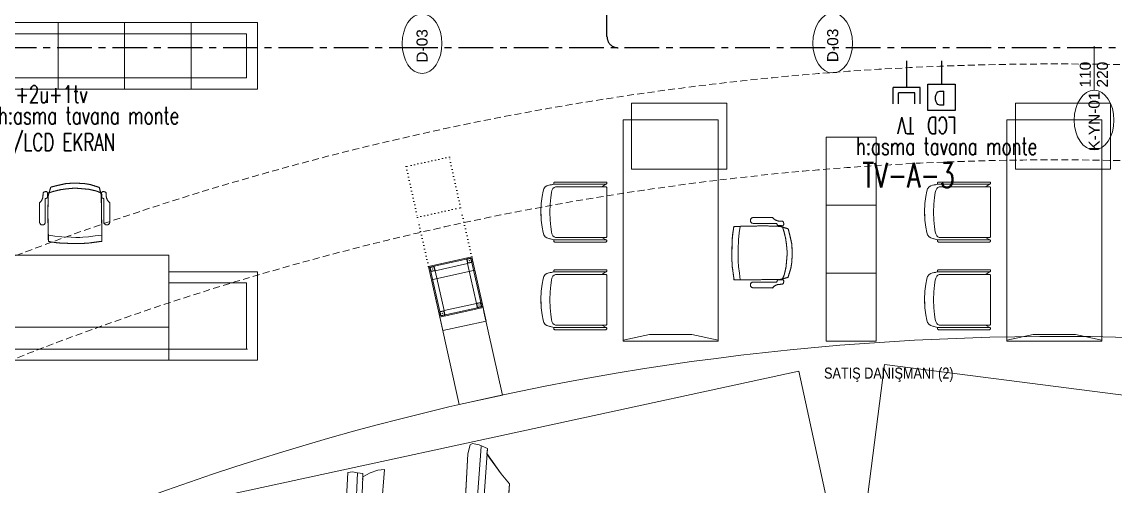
# Model space of a CAD drawing. Extents: x -2598 to 23780, y 0 to 8114.
# Drawn here: x 3153 to 4141, y 1943 to 2362 of the extents above; entities that cross this region are included whole.
import ezdxf
from ezdxf.enums import TextEntityAlignment as Align

# ---------------------------------------------------------------- set-up
doc = ezdxf.new("R2010")
doc.units = 0
doc.header["$LTSCALE"] = 25
doc.header["$MEASUREMENT"] = 0
for name, pattern in [('CENTER', [2, 1.25, -0.25, 0.25, -0.25]), ('DOT2', [0.125, 0, -0.125]), ('HIDDEN', [0.375, 0.25, -0.125])]:
    doc.linetypes.add(name, pattern=pattern)
doc.layers.get('0').update_dxf_attribs({"color": 9, "lineweight": 9})
for name, color, linetype, lineweight in [('04', 9, 'Continuous', 9), ('05', 9, 'Continuous', 9), ('06C', 9, 'Continuous', 9), ('06D', 9, 'Continuous', 9), ('10', 9, 'Continuous', 9), ('11', 9, 'Continuous', 9), ('20', 9, 'DOT2', 9), ('21', 9, 'Continuous', 9), ('22', 8, 'Continuous', 9), ('35', 9, 'Continuous', 9), ('40', 9, 'Continuous', 9), ('40B', 9, 'Continuous', 9), ('E-DATA LCD EKRAN', 7, 'Continuous', 30), ('E-DATA PRİZİ (RJ45)', 7, 'Continuous', 30), ('E-KABLO', 7, 'Continuous', 30), ('E-YAZI', 7, 'Continuous', 30)]:
    doc.layers.add(name, color=color, linetype=linetype, lineweight=lineweight)
doc.styles.add('Arial', font='arial.ttf', dxfattribs={"height": 2.5})
doc.styles.add('E-YAZI', font='txttw.shx')
doc.styles.add('MuuM_TEXT-STANDART', font='ARIALN.TTF')

# ---------------------------------------------------------------- blocks, each defined once
blk = doc.blocks.new('0_doorno')
blk.add_lwpolyline([(4.5, 0), (12.5, 0)])
blk.add_ellipse((-0.89, 0), major_axis=(-5.39, 0), ratio=0.666667)
at = {"style": 'Arial'}
blk.add_attdef('YUKSEKLIK', text='', height=2, dxfattribs=at).set_placement((5, 12.3), align=Align.TOP_LEFT)
blk.add_attdef('KAPINO', text='', height=2, dxfattribs=at).set_placement((0, 0), align=Align.MIDDLE)
blk.add_attdef('GENISLIK', text='', height=2, dxfattribs=at).set_placement((5, -3.79), align=Align.BOTTOM_LEFT)
blk = doc.blocks.new('Group-322-1')
for p, q in [((384781.2966, 69370.1597), (384781.2703, 69370.0916)), ((384781.331, 69370.2105), (384781.2966, 69370.1597)), ((384781.5743, 69369.9737), (384781.331, 69370.2105)), ((384781.2352, 69370.0373), (384781.1991, 69370.0045)), ((384781.2557, 69370.0172), (384781.2352, 69370.0373)), ((384781.2703, 69370.0916), (384781.2557, 69370.0172)), ((384781.1619, 69369.9731), (384781.1407, 69369.9383)), ((384781.1407, 69369.9383), (384781.6919, 69369.4347)), ((384781.1991, 69370.0045), (384781.1619, 69369.9731)), ((384781.784, 69369.4706), (384781.1997, 69370.004)), ((384781.9623, 69369.3941), (384781.2557, 69370.0169)), ((384781.2557, 69370.0169), (384781.2754, 69369.9991)), ((384781.6545, 69369.8691), (384781.5743, 69369.9737)), ((384781.7823, 69369.6607), (384781.6545, 69369.8691)), ((384781.9441, 69369.4245), (384781.7823, 69369.6607)), ((384781.6228, 69369.4109), (384781.7921, 69369.4695)), ((384781.7921, 69369.4695), (384781.8013, 69369.4647)), ((384781.8013, 69369.4647), (384781.8317, 69369.4193)), ((384781.8241, 69369.4453), (384781.8377, 69369.4563)), ((384781.8377, 69369.4563), (384781.862, 69369.4435)), ((384781.862, 69369.4435), (384781.8993, 69369.4183)), ((384781.6183, 69369.395), (384781.6228, 69369.4109)), ((384781.6494, 69369.3621), (384781.6183, 69369.395)), ((384781.6889, 69369.3595), (384781.6494, 69369.3621)), ((384781.7937, 69369.3845), (384781.6889, 69369.3595)), ((384781.7664, 69369.3807), (384781.9464, 69369.2177)), ((384781.8226, 69369.3912), (384781.7937, 69369.3845)), ((384781.8894, 69369.3631), (384781.8226, 69369.3912)), ((384781.8317, 69369.4193), (384781.8727, 69369.4049)), ((384781.9084, 69369.3622), (384781.8894, 69369.3631)), ((384781.8993, 69369.4183), (384781.9205, 69369.3851)), ((384781.9175, 69369.372), (384781.9084, 69369.3622)), ((384781.9692, 69369.3081), (384781.9114, 69369.3606)), ((384781.9205, 69369.3851), (384781.9175, 69369.372)), ((384781.9863, 69369.3597), (384781.9441, 69369.4245)), ((384781.97, 69369.3257), (384781.9863, 69369.3597)), ((384781.9978, 69369.329), (384781.9767, 69369.3483)), ((384781.9625, 69369.2298), (384782.008, 69369.3088)), ((384781.9659, 69369.2362), (384781.97, 69369.3257)), ((384782.008, 69369.3088), (384781.9978, 69369.329))]:
    blk.add_line(p, q)
blk.add_lwpolyline([(384781.331, 69370.2105), (384781.5743, 69369.9737), (384781.6545, 69369.8691), (384781.7823, 69369.6607), (384781.9441, 69369.4245), (384781.9863, 69369.3597), (384781.9796, 69369.3457), (384781.9978, 69369.329), (384782.008, 69369.3088), (384781.9659, 69369.2362), (384781.9464, 69369.2177), (384781.7687, 69369.3785), (384781.6889, 69369.3595), (384781.6494, 69369.3621), (384781.6183, 69369.395), (384781.6228, 69369.4109), (384781.6919, 69369.4347), (384781.1407, 69369.9383), (384781.1619, 69369.9731), (384781.1991, 69370.0045), (384781.2352, 69370.0373), (384781.2557, 69370.0169), (384781.2703, 69370.0916), (384781.2966, 69370.1597)], close=True)
blk = doc.blocks.new('Group-324-1')
for p, q in [((384781.7733, 69371.0498), (384781.7031, 69371.0121)), ((384782.4941, 69370.2883), (384781.7252, 69371.016)), ((384782.5366, 69370.3335), (384781.7733, 69371.0498)), ((384781.8057, 69371.015), (384782.0321, 69370.9999)), ((384781.6524, 69370.9735), (384781.6499, 69370.9499)), ((384781.6499, 69370.9499), (384781.7011, 69370.8824)), ((384781.7031, 69371.0121), (384781.6524, 69370.9735)), ((384782.0321, 69370.9999), (384782.1497, 69371.0007)), ((384782.1497, 69371.0007), (384782.6141, 69370.5571)), ((384781.7011, 69370.8824), (384782.4371, 69370.2063)), ((384782.6141, 69370.5571), (384782.5545, 69370.4624)), ((384782.5545, 69370.4624), (384782.5076, 69370.3596))]:
    blk.add_line(p, q)
blk.add_lwpolyline([(384782.6141, 69370.5571), (384782.1497, 69371.0007), (384782.0321, 69370.9999), (384781.8107, 69371.0146), (384781.7733, 69371.0498), (384781.7031, 69371.0121), (384781.6524, 69370.9735), (384781.6499, 69370.9499), (384781.7011, 69370.8824), (384782.4371, 69370.2063), (384782.5131, 69370.3555), (384782.5079, 69370.3604), (384782.5545, 69370.4624)], close=True)
blk = doc.blocks.new('p-audi_arac')
at = {"layer": '06D', "lineweight": 0, "flags": 128}
blk.add_lwpolyline([(695.6, 0.8), (-4.4, 0.8), (-4.4, 400.8), (695.6, 400.8)], close=True, dxfattribs=at)
at = {"layer": '04', "xscale": 99.99999999999999, "yscale": 99.99999999999999, "zscale": 99.99999999999999, "rotation": 117.1763778173343}
for name in ['Group-324-1', 'Group-322-1']:
    blk.add_blockref(name, (23745751.03, -31061967.79), dxfattribs=at)
blk = doc.blocks.new('Group-258-1')
at = {"linetype": 'Continuous'}
for p, q in [((384800.0983, 69164.505), (384800.0936, 69164.5084)), ((384800.71, 69164.505), (384800.7146, 69164.5084)), ((384800.2257, 69164.3995), (384800.1668, 69164.4084)), ((384800.2892, 69164.3936), (384800.2257, 69164.3995)), ((384800.3717, 69164.3904), (384800.2892, 69164.3936)), ((384800.4137, 69164.389), (384800.3717, 69164.3904)), ((384800.4502, 69164.389), (384800.4137, 69164.389)), ((384800.4792, 69164.3908), (384800.4502, 69164.389)), ((384800.5299, 69164.394), (384800.4792, 69164.3908)), ((384800.5895, 69164.4019), (384800.5299, 69164.394)), ((384800.6491, 69164.4097), (384800.5895, 69164.4019))]:
    blk.add_line(p, q, dxfattribs=at)
at = {"linetype": 'Continuous', "flags": 128}
for points in [[(384800.0862, 69164.6997), (384800.0862, 69164.6409), (384800.0862, 69164.6409)], [(384800.722, 69164.6997), (384800.722, 69164.6409), (384800.722, 69164.6409)], [(384800.0862, 69164.6409), (384800.0862, 69164.5259), (384800.0862, 69164.6409)], [(384800.1395, 69164.5259), (384800.1395, 69164.6409), (384800.1395, 69164.6409)], [(384800.6687, 69164.5259), (384800.6687, 69164.6409), (384800.6687, 69164.6409)], [(384800.722, 69164.6409), (384800.722, 69164.5259), (384800.722, 69164.6409)], [(384800.0862, 69164.5259), (384800.0862, 69164.5259), (384800.087, 69164.52)], [(384800.0862, 69164.5259), (384800.087, 69164.52), (384800.087, 69164.52)], [(384800.087, 69164.52), (384800.087, 69164.52), (384800.0892, 69164.5143)], [(384800.087, 69164.52), (384800.0892, 69164.5143), (384800.0892, 69164.5143)], [(384800.0892, 69164.5143), (384800.0892, 69164.5143), (384800.0929, 69164.5094)], [(384800.0892, 69164.5143), (384800.0936, 69164.5084), (384800.0929, 69164.5094)], [(384800.0977, 69164.5054), (384800.0977, 69164.5054), (384800.1034, 69164.5026)], [(384800.0977, 69164.5054), (384800.1034, 69164.5026), (384800.1034, 69164.5026)], [(384800.1034, 69164.5026), (384800.1034, 69164.5026), (384800.1096, 69164.5011)], [(384800.1034, 69164.5026), (384800.1096, 69164.5011), (384800.1096, 69164.5011)], [(384800.1096, 69164.5011), (384800.1096, 69164.5011), (384800.1161, 69164.5011)], [(384800.1096, 69164.5011), (384800.1161, 69164.5011), (384800.1161, 69164.5011)], [(384800.1161, 69164.5011), (384800.1161, 69164.5011), (384800.1223, 69164.5026)], [(384800.1161, 69164.5011), (384800.1223, 69164.5026), (384800.1223, 69164.5026)], [(384800.1223, 69164.5026), (384800.1223, 69164.5026), (384800.128, 69164.5054)], [(384800.1223, 69164.5026), (384800.128, 69164.5054), (384800.128, 69164.5054)], [(384800.128, 69164.5054), (384800.128, 69164.5054), (384800.1328, 69164.5094)], [(384800.128, 69164.5054), (384800.1328, 69164.5094), (384800.1328, 69164.5094)], [(384800.1328, 69164.5094), (384800.1328, 69164.5094), (384800.1365, 69164.5143)], [(384800.1328, 69164.5094), (384800.1365, 69164.5143), (384800.1365, 69164.5143)], [(384800.1365, 69164.5143), (384800.1365, 69164.5143), (384800.1387, 69164.52)], [(384800.1365, 69164.5143), (384800.1387, 69164.52), (384800.1387, 69164.52)], [(384800.1387, 69164.52), (384800.1387, 69164.52), (384800.1395, 69164.5259)], [(384800.1387, 69164.52), (384800.1395, 69164.5259), (384800.1395, 69164.5259)], [(384800.6695, 69164.52), (384800.6695, 69164.52), (384800.6687, 69164.5259)], [(384800.6695, 69164.52), (384800.6687, 69164.5259), (384800.6687, 69164.5259)], [(384800.6718, 69164.5143), (384800.6718, 69164.5143), (384800.6695, 69164.52)], [(384800.6718, 69164.5143), (384800.6695, 69164.52), (384800.6695, 69164.52)], [(384800.6754, 69164.5094), (384800.6754, 69164.5094), (384800.6718, 69164.5143)], [(384800.6754, 69164.5094), (384800.6718, 69164.5143), (384800.6718, 69164.5143)], [(384800.6802, 69164.5054), (384800.6802, 69164.5054), (384800.6754, 69164.5094)], [(384800.6802, 69164.5054), (384800.6754, 69164.5094), (384800.6754, 69164.5094)], [(384800.6859, 69164.5026), (384800.6859, 69164.5026), (384800.6802, 69164.5054)], [(384800.6859, 69164.5026), (384800.6802, 69164.5054), (384800.6802, 69164.5054)], [(384800.6922, 69164.5011), (384800.6922, 69164.5011), (384800.6859, 69164.5026)], [(384800.6922, 69164.5011), (384800.6859, 69164.5026), (384800.6859, 69164.5026)], [(384800.6986, 69164.5011), (384800.6986, 69164.5011), (384800.6922, 69164.5011)], [(384800.6986, 69164.5011), (384800.6922, 69164.5011), (384800.6922, 69164.5011)], [(384800.7048, 69164.5026), (384800.7048, 69164.5026), (384800.6986, 69164.5011)], [(384800.7048, 69164.5026), (384800.6986, 69164.5011), (384800.6986, 69164.5011)], [(384800.7105, 69164.5054), (384800.7105, 69164.5054), (384800.7048, 69164.5026)], [(384800.7105, 69164.5054), (384800.7048, 69164.5026), (384800.7048, 69164.5026)], [(384800.719, 69164.5143), (384800.7146, 69164.5084), (384800.7153, 69164.5094)], [(384800.719, 69164.5143), (384800.719, 69164.5143), (384800.7153, 69164.5094)], [(384800.7213, 69164.52), (384800.7213, 69164.52), (384800.719, 69164.5143)], [(384800.7213, 69164.52), (384800.719, 69164.5143), (384800.719, 69164.5143)], [(384800.722, 69164.5259), (384800.722, 69164.5259), (384800.7213, 69164.52)], [(384800.722, 69164.5259), (384800.7213, 69164.52), (384800.7213, 69164.52)]]:
    blk.add_lwpolyline(points, close=True, dxfattribs=at)
at = {"linetype": 'Continuous'}
for points in [[(384800.2312, 69164.8536), (384800.2099, 69164.8481), (384800.1886, 69164.8426)], [(384800.3272, 69164.8751), (384800.2792, 69164.8644), (384800.2312, 69164.8536)], [(384800.4074, 69164.8792), (384800.3673, 69164.8772), (384800.3272, 69164.8751)], [(384800.4932, 69164.8746), (384800.4503, 69164.8769), (384800.4074, 69164.8792)], [(384800.5432, 69164.8666), (384800.5182, 69164.8706), (384800.4932, 69164.8746)], [(384800.6271, 69164.8405), (384800.5851, 69164.8535), (384800.5432, 69164.8666)], [(384800.0854, 69164.7011), (384800.1126, 69164.7212), (384800.1182, 69164.7571)], [(384800.1182, 69164.7571), (384800.1184, 69164.788), (384800.1261, 69164.8013), (384800.1481, 69164.8026)], [(384800.1481, 69164.8026), (384800.1523, 69164.8031), (384800.1616, 69164.7937)], [(384800.1585, 69164.7715), (384800.1583, 69164.7588), (384800.158, 69164.7461)], [(384800.1616, 69164.7937), (384800.1601, 69164.7826), (384800.1585, 69164.7715)], [(384800.1663, 69164.7685), (384800.1639, 69164.6975), (384800.1616, 69164.6266)], [(384800.1886, 69164.8426), (384800.1775, 69164.8055), (384800.1663, 69164.7685)], [(384800.2113, 69164.8039), (384800.1911, 69164.7972), (384800.1708, 69164.7905)], [(384800.2746, 69164.8191), (384800.2429, 69164.8115), (384800.2113, 69164.8039)], [(384800.3252, 69164.8264), (384800.2999, 69164.8227), (384800.2746, 69164.8191)], [(384800.3841, 69164.8318), (384800.3546, 69164.8291), (384800.3252, 69164.8264)], [(384800.4307, 69164.8318), (384800.4074, 69164.8318), (384800.3841, 69164.8318)], [(384800.4872, 69164.8271), (384800.4589, 69164.8295), (384800.4307, 69164.8318)], [(384800.5356, 69164.8225), (384800.5114, 69164.8248), (384800.4872, 69164.8271)], [(384800.5919, 69164.8096), (384800.5638, 69164.8161), (384800.5356, 69164.8225)], [(384800.637, 69164.7924), (384800.6046, 69164.8075), (384800.5919, 69164.8096)], [(384800.6454, 69164.7717), (384800.6363, 69164.8061), (384800.6271, 69164.8405)], [(384800.6491, 69164.4746), (384800.6472, 69164.6232), (384800.6454, 69164.7717)], [(384800.6601, 69164.8026), (384800.656, 69164.8031), (384800.6466, 69164.7937)], [(384800.6466, 69164.7937), (384800.6482, 69164.7826), (384800.6497, 69164.7715)], [(384800.6497, 69164.7715), (384800.65, 69164.7588), (384800.6502, 69164.7461)], [(384800.69, 69164.7571), (384800.6898, 69164.788), (384800.6822, 69164.8013), (384800.6601, 69164.8026)], [(384800.7229, 69164.7011), (384800.6957, 69164.7212), (384800.69, 69164.7571)], [(384800.158, 69164.7461), (384800.1488, 69164.7423), (384800.1395, 69164.7385)], [(384800.1395, 69164.7385), (384800.1395, 69164.6897), (384800.1395, 69164.6409)], [(384800.6502, 69164.7461), (384800.6595, 69164.7423), (384800.6687, 69164.7385)], [(384800.6687, 69164.7385), (384800.6687, 69164.6897), (384800.6687, 69164.6409)], [(384800.1616, 69164.6266), (384800.1642, 69164.4892), (384800.1668, 69164.3518)], [(384800.6491, 69164.3531), (384800.6491, 69164.4138), (384800.6491, 69164.4746)], [(384800.1668, 69164.3518), (384800.2302, 69164.3409), (384800.278, 69164.3374)], [(384800.278, 69164.3374), (384800.3427, 69164.3349), (384800.4074, 69164.3324)], [(384800.4074, 69164.3324), (384800.4288, 69164.3324), (384800.4502, 69164.3324)], [(384800.4502, 69164.3324), (384800.4901, 69164.3349), (384800.5299, 69164.3374)], [(384800.5299, 69164.3374), (384800.5895, 69164.3452), (384800.6491, 69164.3531)]]:
    blk.add_open_spline(points, degree=2, dxfattribs=at)
at = {"layer": '40'}
blk.add_lwpolyline([(384800.6491, 69164.3531), (384800.5895, 69164.3452), (384800.5299, 69164.3374), (384800.4502, 69164.3324), (384800.4074, 69164.3324), (384800.3427, 69164.3349), (384800.278, 69164.3374), (384800.2222, 69164.3433), (384800.1668, 69164.3518), (384800.1642, 69164.4892), (384800.1616, 69164.6266), (384800.1639, 69164.6975), (384800.1663, 69164.7685), (384800.1732, 69164.7913), (384800.1886, 69164.8426), (384800.3272, 69164.8751), (384800.4074, 69164.8792), (384800.4932, 69164.8746), (384800.5432, 69164.8666), (384800.6271, 69164.8405), (384800.6454, 69164.7717), (384800.6472, 69164.6232), (384800.6491, 69164.4746), (384800.6491, 69164.4097)], close=True, dxfattribs=at)
for points in [[(384800.1395, 69164.7385), (384800.158, 69164.7461), (384800.1583, 69164.7588), (384800.1585, 69164.7715), (384800.1616, 69164.7937), (384800.1481, 69164.8026, 0.293897), (384800.1206, 69164.7899), (384800.1182, 69164.7571, -0.205), (384800.0854, 69164.7011), (384800.0862, 69164.6997), (384800.0862, 69164.5259, 0.937941), (384800.1395, 69164.5259)], [(384800.6687, 69164.7385), (384800.6502, 69164.7461), (384800.65, 69164.7588), (384800.6497, 69164.7715), (384800.6466, 69164.7937), (384800.6601, 69164.8026, -0.293897), (384800.6877, 69164.7899), (384800.69, 69164.7571, 0.205), (384800.7229, 69164.7011), (384800.722, 69164.6997), (384800.722, 69164.5259, -0.937941), (384800.6687, 69164.5259)]]:
    blk.add_lwpolyline(points, format="xyb", close=True, dxfattribs=at)
blk = doc.blocks.new('p-recep_audi')
at = {"color": 7, "linetype": 'Continuous', "lineweight": 5}
for p, q in [((294.98, -80), (294.98, -9)), ((234.98, -80), (234.98, -10)), ((294.98, -10), (234.98, -10)), ((294.98, -470), (294.98, -240)), ((234.98, -470), (234.98, -400)), ((294.98, -470), (234.98, -470))]:
    blk.add_line(p, q, dxfattribs=at)
at = {"linetype": 'Continuous'}
for p, q in [((10, -10), (10, -60)), ((10, -10), (50, -10)), ((50, -10), (50, -60)), ((10, -120), (10, -60)), ((50, -120), (50, -60)), ((10, -180), (10, -120)), ((50, -180), (50, -120)), ((10, -240), (10, -180)), ((50, -240), (50, -180)), ((10, -300), (10, -240)), ((50, -300), (50, -240)), ((10, -360), (10, -300)), ((50, -360), (50, -300)), ((10, -420), (10, -360)), ((50, -420), (50, -360)), ((10, -470), (10, -420)), ((50, -470), (50, -420)), ((50, -470), (10, -470))]:
    blk.add_line(p, q, dxfattribs=at)
for points in [[(0, -480), (0, 0), (60, 0), (60, -480)], [(224.98, -400), (224.98, -480), (304.98, -480), (304.98, 0), (224.98, 0), (224.98, -80), (209.98, -80), (209.98, -400)]]:
    blk.add_lwpolyline(points, close=True)
at = {"linetype": 'Continuous', "flags": 128}
for points in [[(0, -60), (0, 0), (60, 0), (60, -60)], [(0, -120), (0, -60), (60, -60), (60, -120)], [(0, -180), (0, -120), (60, -120), (60, -180)], [(0, -240), (0, -180), (60, -180), (60, -240)], [(0, -300), (0, -240), (60, -240), (60, -300)], [(0, -360), (0, -300), (60, -300), (60, -360)], [(0, -420), (0, -360), (60, -360), (60, -420)], [(61.46, -490), (61.46, -370), (66.46, -370), (66.46, -490)], [(0, -480), (0, -420), (60, -420), (60, -480)]]:
    blk.add_lwpolyline(points, close=True, dxfattribs=at)
at = {"linetype": 'Continuous', "lineweight": 5, "flags": 128}
for points in [[(224.98, -80), (224.98, 0), (304.98, 0), (304.98, -80)], [(294.98, -240), (209.98, -240), (209.98, -80), (294.98, -80)], [(304.98, -240), (274.98, -240), (274.98, -80), (304.98, -80)], [(294.98, -400), (209.98, -400), (209.98, -240), (294.98, -240)], [(304.98, -400), (274.98, -400), (274.98, -240), (304.98, -240)], [(224.98, -480), (224.98, -400), (304.98, -400), (304.98, -480)]]:
    blk.add_lwpolyline(points, close=True, dxfattribs=at)
at = {"linetype": 'Continuous', "lineweight": 5}
for points in [[(224.98, -80), (304.98, -80)], [(304.98, -80), (224.98, -80)], [(304.98, -240), (224.98, -240)]]:
    blk.add_lwpolyline(points, dxfattribs=at)
at = {"color": 7, "xscale": 100, "yscale": 100, "zscale": 100, "rotation": 89.99999999999999}
for p in [(6916632.85, -38480205.59), (6916632.85, -38480365.59)]:
    blk.add_blockref('Group-258-1', p, dxfattribs=at)
blk = doc.blocks.new('Group-41-1')
for p, q in [((384804.5645, 69162.035), (384804.5645, 69161.585)), ((384805.1779, 69162.035), (384804.5645, 69162.035)), ((384805.1779, 69161.585), (384805.1779, 69162.035)), ((384804.5645, 69161.585), (384805.1779, 69161.585))]:
    blk.add_line(p, q)
at = {"flags": 128}
blk.add_lwpolyline([(384804.5645, 69162.035), (384805.1779, 69162.035), (384805.1779, 69161.585), (384804.5645, 69161.585)], close=True, dxfattribs=at)
blk = doc.blocks.new('Group-42-1')
at = {"layer": '05', "color": 7}
for p in [(-1.2267, 0), (-0.6133, 0), (0, 0)]:
    blk.add_blockref('Group-41-1', p, dxfattribs=at)
blk = doc.blocks.new('Group-32-1')
for p, q in [((384804.5516, 69159.371), (384804.573, 69159.3356)), ((384804.5731, 69159.3699), (384804.573, 69159.3694)), ((384804.573, 69159.3694), (384804.573, 69159.3689)), ((384804.573, 69159.3689), (384804.573, 69158.9239)), ((384804.5732, 69159.3709), (384804.5731, 69159.3704)), ((384804.5731, 69159.3704), (384804.5731, 69159.3699)), ((384804.5733, 69159.3713), (384804.5732, 69159.3709)), ((384804.5735, 69159.3718), (384804.5733, 69159.3713)), ((384804.5736, 69159.3723), (384804.5735, 69159.3718)), ((384804.5738, 69159.3727), (384804.5736, 69159.3723)), ((384804.574, 69159.3732), (384804.5738, 69159.3727)), ((384804.5742, 69159.3736), (384804.574, 69159.3732)), ((384804.5745, 69159.374), (384804.5742, 69159.3736)), ((384804.5747, 69159.3745), (384804.5745, 69159.374)), ((384804.575, 69159.3749), (384804.5747, 69159.3745)), ((384804.5753, 69159.3752), (384804.575, 69159.3749)), ((384804.5756, 69159.3756), (384804.5753, 69159.3752)), ((384804.576, 69159.376), (384804.5756, 69159.3756)), ((384804.5763, 69159.3763), (384804.576, 69159.376)), ((384804.5767, 69159.3766), (384804.5763, 69159.3763)), ((384804.5771, 69159.3769), (384804.5767, 69159.3766)), ((384804.5775, 69159.3772), (384804.5771, 69159.3769)), ((384804.5779, 69159.3775), (384804.5775, 69159.3772)), ((384804.5783, 69159.3777), (384804.5779, 69159.3775)), ((384804.5788, 69159.3779), (384804.5783, 69159.3777)), ((384804.5792, 69159.3781), (384804.5788, 69159.3779)), ((384804.5797, 69159.3783), (384804.5792, 69159.3781)), ((384804.5801, 69159.3785), (384804.5797, 69159.3783)), ((384804.5806, 69159.3786), (384804.5801, 69159.3785)), ((384804.5811, 69159.3787), (384804.5806, 69159.3786)), ((384804.5816, 69159.3788), (384804.5811, 69159.3787)), ((384804.5821, 69159.3789), (384804.5816, 69159.3788)), ((384804.5825, 69159.3789), (384804.5821, 69159.3789)), ((384804.583, 69159.3789), (384804.5825, 69159.3789)), ((384805.023, 69159.3789), (384804.583, 69159.3789)), ((384805.0235, 69159.3789), (384805.023, 69159.3789)), ((384805.024, 69159.3789), (384805.0235, 69159.3789)), ((384805.0245, 69159.3788), (384805.024, 69159.3789)), ((384805.0249, 69159.3787), (384805.0245, 69159.3788)), ((384805.0254, 69159.3786), (384805.0249, 69159.3787)), ((384805.0259, 69159.3785), (384805.0254, 69159.3786)), ((384805.0264, 69159.3783), (384805.0259, 69159.3785)), ((384805.0268, 69159.3781), (384805.0264, 69159.3783)), ((384805.0273, 69159.3779), (384805.0268, 69159.3781)), ((384805.0277, 69159.3777), (384805.0273, 69159.3779)), ((384805.0281, 69159.3775), (384805.0277, 69159.3777)), ((384805.0285, 69159.3772), (384805.0281, 69159.3775)), ((384805.029, 69159.3769), (384805.0285, 69159.3772)), ((384805.0293, 69159.3766), (384805.029, 69159.3769)), ((384805.0297, 69159.3763), (384805.0293, 69159.3766)), ((384805.0301, 69159.376), (384805.0297, 69159.3763)), ((384805.0304, 69159.3756), (384805.0301, 69159.376)), ((384805.0307, 69159.3752), (384805.0304, 69159.3756)), ((384805.031, 69159.3749), (384805.0307, 69159.3752)), ((384805.0313, 69159.3745), (384805.031, 69159.3749)), ((384805.0316, 69159.374), (384805.0313, 69159.3745)), ((384805.0318, 69159.3736), (384805.0316, 69159.374)), ((384805.032, 69159.3732), (384805.0318, 69159.3736)), ((384805.0322, 69159.3727), (384805.032, 69159.3732)), ((384805.0324, 69159.3723), (384805.0322, 69159.3727)), ((384805.0326, 69159.3718), (384805.0324, 69159.3723)), ((384805.0327, 69159.3713), (384805.0326, 69159.3718)), ((384805.0328, 69159.3709), (384805.0327, 69159.3713)), ((384805.0329, 69159.3704), (384805.0328, 69159.3709)), ((384805.0329, 69159.3699), (384805.0329, 69159.3704)), ((384805.033, 69159.3694), (384805.0329, 69159.3699)), ((384805.0521, 69159.3725), (384805.033, 69159.3345)), ((384805.033, 69159.3689), (384805.033, 69159.3694)), ((384805.033, 69158.9322), (384805.033, 69159.3689)), ((384805.033, 69158.9322), (384805.033, 69158.9322)), ((384804.5516, 69158.8992), (384804.558, 69158.8616)), ((384805.0524, 69158.8992), (384805.0423, 69158.8616))]:
    blk.add_line(p, q)
at = {"flags": 128}
for points in [[(384804.5309, 69158.9092), (384804.5309, 69158.9087), (384804.531, 69158.9082), (384804.531, 69158.9077), (384804.5311, 69158.9072), (384804.5312, 69158.9068), (384804.5314, 69158.9063), (384804.5315, 69158.9058), (384804.5317, 69158.9054), (384804.5319, 69158.9049), (384804.5321, 69158.9045), (384804.5324, 69158.904), (384804.5326, 69158.9036), (384804.5329, 69158.9032), (384804.5332, 69158.9028), (384804.5335, 69158.9025), (384804.5339, 69158.9021), (384804.5342, 69158.9018), (384804.5346, 69158.9015), (384804.535, 69158.9012), (384804.5354, 69158.9009), (384804.5358, 69158.9006), (384804.5362, 69158.9004), (384804.5367, 69158.9001), (384804.5371, 69158.8999), (384804.5376, 69158.8998), (384804.538, 69158.8996), (384804.5385, 69158.8995), (384804.539, 69158.8994), (384804.5395, 69158.8993), (384804.54, 69158.8992), (384804.5404, 69158.8992), (384804.5409, 69158.8992), (384804.5516, 69158.8992), (384804.5516, 69159.3689), (384804.5516, 69159.3694), (384804.5516, 69159.3699), (384804.5515, 69159.3704), (384804.5515, 69159.3709), (384804.5513, 69159.3713), (384804.5512, 69159.3718), (384804.5511, 69159.3723), (384804.5509, 69159.3727), (384804.5507, 69159.3732), (384804.5505, 69159.3736), (384804.5502, 69159.374), (384804.55, 69159.3745), (384804.5497, 69159.3749), (384804.5494, 69159.3752), (384804.5491, 69159.3756), (384804.5487, 69159.376), (384804.5484, 69159.3763), (384804.548, 69159.3766), (384804.5476, 69159.3769), (384804.5472, 69159.3772), (384804.5468, 69159.3775), (384804.5464, 69159.3777), (384804.5459, 69159.3779), (384804.5455, 69159.3781), (384804.545, 69159.3783), (384804.5445, 69159.3785), (384804.5441, 69159.3786), (384804.5436, 69159.3787), (384804.5431, 69159.3788), (384804.5426, 69159.3789), (384804.5421, 69159.3789), (384804.5416, 69159.3789), (384804.5359, 69159.3789), (384804.5357, 69159.3789), (384804.5354, 69159.3789), (384804.5352, 69159.3788), (384804.535, 69159.3788), (384804.5347, 69159.3788), (384804.5345, 69159.3787), (384804.5343, 69159.3786), (384804.534, 69159.3785), (384804.5338, 69159.3784), (384804.5336, 69159.3783), (384804.5334, 69159.3782), (384804.5332, 69159.3781), (384804.533, 69159.3779), (384804.5328, 69159.3778), (384804.5326, 69159.3776), (384804.5324, 69159.3774), (384804.5322, 69159.3773), (384804.5321, 69159.3771), (384804.5319, 69159.3769), (384804.5318, 69159.3767), (384804.5316, 69159.3765), (384804.5315, 69159.3763), (384804.5314, 69159.376), (384804.5313, 69159.3758), (384804.5312, 69159.3756), (384804.5312, 69159.3754), (384804.5311, 69159.3751), (384804.531, 69159.3749), (384804.531, 69159.3746), (384804.531, 69159.3744), (384804.5309, 69159.3741), (384804.5309, 69159.3739), (384804.5309, 69158.9092)], [(384805.0521, 69158.8992), (384805.0628, 69158.8992), (384805.0633, 69158.8992), (384805.0638, 69158.8992), (384805.0642, 69158.8993), (384805.0647, 69158.8994), (384805.0652, 69158.8995), (384805.0657, 69158.8996), (384805.0661, 69158.8998), (384805.0666, 69158.8999), (384805.0671, 69158.9001), (384805.0675, 69158.9004), (384805.0679, 69158.9006), (384805.0683, 69158.9009), (384805.0687, 69158.9012), (384805.0691, 69158.9015), (384805.0695, 69158.9018), (384805.0698, 69158.9021), (384805.0702, 69158.9025), (384805.0705, 69158.9028), (384805.0708, 69158.9032), (384805.0711, 69158.9036), (384805.0714, 69158.904), (384805.0716, 69158.9045), (384805.0718, 69158.9049), (384805.072, 69158.9054), (384805.0722, 69158.9058), (384805.0723, 69158.9063), (384805.0725, 69158.9068), (384805.0726, 69158.9072), (384805.0727, 69158.9077), (384805.0727, 69158.9082), (384805.0728, 69158.9087), (384805.0728, 69158.9092), (384805.0728, 69159.3689), (384805.0728, 69159.3694), (384805.0727, 69159.3699), (384805.0727, 69159.3704), (384805.0726, 69159.3709), (384805.0725, 69159.3713), (384805.0723, 69159.3718), (384805.0722, 69159.3723), (384805.072, 69159.3727), (384805.0718, 69159.3732), (384805.0716, 69159.3736), (384805.0714, 69159.374), (384805.0711, 69159.3745), (384805.0708, 69159.3749), (384805.0705, 69159.3752), (384805.0702, 69159.3756), (384805.0698, 69159.376), (384805.0695, 69159.3763), (384805.0691, 69159.3766), (384805.0687, 69159.3769), (384805.0683, 69159.3772), (384805.0679, 69159.3775), (384805.0675, 69159.3777), (384805.0671, 69159.3779), (384805.0666, 69159.3781), (384805.0661, 69159.3783), (384805.0657, 69159.3785), (384805.0652, 69159.3786), (384805.0647, 69159.3787), (384805.0642, 69159.3788), (384805.0638, 69159.3789), (384805.0633, 69159.3789), (384805.0628, 69159.3789), (384805.0621, 69159.3789), (384805.0616, 69159.3789), (384805.0611, 69159.3789), (384805.0606, 69159.3788), (384805.0601, 69159.3787), (384805.0596, 69159.3786), (384805.0592, 69159.3785), (384805.0587, 69159.3783), (384805.0582, 69159.3781), (384805.0578, 69159.3779), (384805.0574, 69159.3777), (384805.0569, 69159.3775), (384805.0565, 69159.3772), (384805.0561, 69159.3769), (384805.0557, 69159.3766), (384805.0554, 69159.3763), (384805.055, 69159.376), (384805.0547, 69159.3756), (384805.0543, 69159.3752), (384805.054, 69159.3749), (384805.0538, 69159.3745), (384805.0535, 69159.374), (384805.0533, 69159.3736), (384805.053, 69159.3732), (384805.0528, 69159.3727), (384805.0527, 69159.3723), (384805.0525, 69159.3718), (384805.0524, 69159.3713), (384805.0523, 69159.3709), (384805.0522, 69159.3704), (384805.0521, 69159.3699), (384805.0521, 69159.3694), (384805.0521, 69159.3689), (384805.0521, 69158.8992)]]:
    blk.add_lwpolyline(points, close=True, dxfattribs=at)
for points in [[(384804.5309, 69158.9092, 0.414214), (384804.5409, 69158.8992), (384804.5516, 69158.8992), (384804.5516, 69159.3689, 0.414214), (384804.5416, 69159.3789), (384804.5359, 69159.3789, 0.414214), (384804.5309, 69159.3739)], [(384805.0521, 69158.8992), (384805.0628, 69158.8992, 0.414214), (384805.0728, 69158.9092), (384805.0728, 69159.3689, 0.414214), (384805.0628, 69159.3789), (384805.0621, 69159.3789, 0.414214), (384805.0521, 69159.3689)]]:
    blk.add_lwpolyline(points, format="xyb", close=True, dxfattribs=at)
blk.add_lwpolyline([(384805.033, 69158.9322), (384805.033, 69159.3689, 0.414214), (384805.023, 69159.3789), (384804.583, 69159.3789, 0.414214), (384804.573, 69159.3689), (384804.573, 69158.9239), (384804.5738, 69158.9202)], format="xyb", dxfattribs=at)
for points in [[(384804.573, 69158.9322), (384804.573, 69158.9239), (384804.5752, 69158.9142), (384804.5804, 69158.903), (384804.5903, 69158.8926), (384804.6064, 69158.8839), (384804.6258, 69158.8783), (384804.6716, 69158.8721), (384804.7307, 69158.8665), (384804.803, 69158.8644)], [(384805.033, 69158.9322), (384805.033, 69158.9239), (384805.0308, 69158.9142), (384805.0256, 69158.903), (384805.0157, 69158.8926), (384804.9996, 69158.8839), (384804.9803, 69158.8783), (384804.9344, 69158.8721), (384804.8753, 69158.8665), (384804.803, 69158.8644)], [(384804.5569, 69158.8806), (384804.5569, 69158.8686), (384804.5592, 69158.8546), (384804.5647, 69158.8386), (384804.5752, 69158.8236), (384804.5922, 69158.8111), (384804.6127, 69158.8031), (384804.6612, 69158.7941), (384804.7237, 69158.7861), (384804.8002, 69158.7831)], [(384805.0434, 69158.8658), (384805.0434, 69158.8686), (384805.0412, 69158.8546), (384805.0357, 69158.8386), (384805.0252, 69158.8236), (384805.0082, 69158.8111), (384804.9877, 69158.8031), (384804.9392, 69158.7941), (384804.8767, 69158.7861), (384804.8002, 69158.7831)]]:
    blk.add_lwpolyline(points, dxfattribs=at)
at = {"layer": '40'}
blk.add_lwpolyline([(384805.023, 69159.3789), (384804.583, 69159.3789, 0.414214), (384804.573, 69159.3689), (384804.573, 69159.3366), (384804.573, 69159.3356), (384804.5516, 69159.371), (384804.551, 69159.3725, 0.309775), (384804.5416, 69159.3789), (384804.5359, 69159.3789, 0.413784), (384804.5309, 69159.3739), (384804.5309, 69158.9092, 0.414214), (384804.5409, 69158.8992), (384804.5516, 69158.8992), (384804.5569, 69158.8686), (384804.5592, 69158.8546), (384804.5647, 69158.8386), (384804.5752, 69158.8236), (384804.5922, 69158.8111), (384804.6127, 69158.8031), (384804.6612, 69158.7941), (384804.7237, 69158.7861), (384804.8002, 69158.7831), (384804.8384, 69158.7846), (384804.8767, 69158.7861), (384804.9392, 69158.7941), (384804.9877, 69158.8031), (384805.0082, 69158.8111), (384805.0252, 69158.8236), (384805.0357, 69158.8386), (384805.0412, 69158.8546), (384805.0473, 69158.8804), (384805.0524, 69158.8992), (384805.0628, 69158.8992, 0.414214), (384805.0728, 69158.9092), (384805.0728, 69159.3689, 0.781144), (384805.0521, 69159.3725), (384805.033, 69159.3345), (384805.033, 69159.3689, 0.407263), (384805.0232, 69159.3789)], format="xyb", close=True, dxfattribs=at)
blk = doc.blocks.new('p-ma-audi')
for p, q in [((-7.57, 155.19), (-7.57, 200)), ((-85.7, 155.19), (-7.57, 155.19))]:
    blk.add_line(p, q)
at = {"flags": 128}
for points in [[(-7.57, 200), (-7.57, 214.96), (-93.45, 214.96), (-93.45, 155.19), (-85.7, 155.19)], [(-85.7, 0.04), (-85.7, 0.94), (-61.93, 5.88), (-23.62, 5.88), (0, 0.73), (0, 0), (-85.67, 0)]]:
    blk.add_lwpolyline(points, dxfattribs=at)
for points in [[(-85.7, 200), (-85.7, 0), (0, 0), (0, 200), (-85.7, 200)], [(-85.7, 200), (-85.7, 0), (0, 0), (0, 200)]]:
    blk.add_lwpolyline(points, close=True, dxfattribs=at)
blk = doc.blocks.new('Prf-40x40')
for points in [[(1.5, -2), (-1.5, -2, -0.414214), (-2, -1.5), (-2, 1.5, -0.414214), (-1.5, 2), (1.5, 2, -0.414214), (2, 1.5), (2, -1.5, -0.414214)], [(1.5, -1.7), (-1.5, -1.7, -0.414214), (-1.7, -1.5), (-1.7, 1.5, -0.414214), (-1.5, 1.7), (1.5, 1.7, -0.414214), (1.7, 1.5), (1.7, -1.5, -0.414214)]]:
    blk.add_lwpolyline(points, format="xyb", close=True)
blk.add_point((0, 0))
blk = doc.blocks.new('p-kolon_egik')
blk.add_lwpolyline([(-20.17, -107.25), (20, -107.51)])
at = {"layer": '06C'}
blk.add_lwpolyline([(20, -26.5), (-20, -26.5), (-20.17, -107.25), (20, -107.51), (19.98, -30.3)], close=True, dxfattribs=at)
at = {"layer": '06D'}
blk.add_lwpolyline([(-15, 15.5), (15, 15.5), (15, -21.5), (-15, -21.5)], close=True, dxfattribs=at)
at = {"layer": '11'}
for points in [[(-20, 20.5), (20, 20.5), (20, -26.5), (-20, -26.5)], [(-19, 19.5), (19, 19.5), (19, -25.5), (-19, -25.5)]]:
    blk.add_lwpolyline(points, close=True, dxfattribs=at)
at = {"layer": '20', "lineweight": 0}
blk.add_lwpolyline([(19.84, 112.91), (-20.16, 112.91), (-20.16, 65.91), (19.84, 65.91)], close=True, dxfattribs=at)
for points in [[(-20, 20.5), (-20.17, 64.09)], [(20, 20.5), (19.83, 64.09)]]:
    blk.add_lwpolyline(points, dxfattribs=at)
at = {"layer": '10'}
for p, rotation in [((-17, 17.51), 359.9650747013309), ((17, -23.5), 180.0000000001621)]:
    blk.add_blockref('Prf-40x40', p, dxfattribs=dict(at, rotation=rotation))
at = {"layer": '10', "xscale": -1}
for p, rotation in [((17, 17.5), 6.84519e-11), ((-17, -23.51), 180.0349252988997)]:
    blk.add_blockref('Prf-40x40', p, dxfattribs=dict(at, rotation=rotation))
blk = doc.blocks.new('p-zemin kat')
at = {"layer": '20', "linetype": 'HIDDEN', "lineweight": 0}
blk.add_arc((4088.57, -323.37), 2647.53, 80.45701, 156.55486, dxfattribs=at)
at = {"layer": '40'}
blk.add_lwpolyline([(1851.16, 326.92), (3319.5, 326.92), (3319.5, 343), (3280.52, 343), (3280.5, 427), (3319.5, 427), (3319.5, 570), (4025.5, 570), (4025.5, 427), (4064.5, 427), (4064.5, 343), (3980.5, 343), (3980.5, 326.92), (4680.5, 326.92), (4680.5, 427), (4780.58, 427), (4780.58, 1901.49, 0.054196), (4273.07, 1999.31), (4278.59, 2070.68, 0.306949), (1935.27, 740.05), (1999.45, 708.36, 0.043245), (1856.49, 345)], format="xyb", close=True, dxfattribs=at)
at = {"layer": '40B'}
blk.add_lwpolyline([(1935.27, 740.05, -0.306949), (4278.59, 2070.68, 0.001238), (4287.87, 2185.72, -0.024009), (4527.5, 2155.06), (4532.5, 2153.27), (4532.5, 2372.5), (4200, 2372.5), (3990, 2372.5), (3990, 2405), (3287.33, 2405), (3287.33, 2825), (2222.5, 2825)], format="xyb", dxfattribs=at)
blk.add_lwpolyline([(3364.5, 343), (3319.5, 343), (3319.5, 320), (1719.67, 320), (1719.67, 326.92), (1719.56, 328.25, -0.047611), (1885.58, 764.59), (1935.27, 740.05, -0.306949), (4278.59, 2070.68), (4283.12, 2125.91, -0.05155), (4780.05, 2034.32), (4787.5, 2034.32), (4787.5, 320), (4025.5, 320), (4025.5, 570), (3319.5, 570), (3319.5, 427), (3364.5, 427), (3364.5, 343)], format="xyb", close=True, dxfattribs=at)
at = {"rotation": 12.56669089965598}
blk.add_blockref('p-kolon_egik', (3544.37, 2125.77), dxfattribs=at)
blk = doc.blocks.new('E-LCD+TV')
at = {"layer": 'E-DATA PRİZİ (RJ45)', "color": 1}
for p, q in [((38.5, 77.5), (38.5, 48)), ((48.3, 77.5), (48.3, 57.8)), ((77.8, 77.5), (77.8, 57.8)), ((87.6, 77.5), (87.6, 48)), ((0, 0), (0, 42)), ((38.5, 48), (87.6, 48)), ((48.3, 57.8), (77.8, 57.8)), ((63, 48), (63, 0))]:
    blk.add_line(p, q, dxfattribs=at)
blk.add_lwpolyline([(-24.6, 89.6), (24.6, 89.6), (24.6, 42), (-24.6, 42)], close=True, dxfattribs=at)
at = {"layer": 'E-DATA PRİZİ (RJ45)', "color": 1, "style": 'E-YAZI'}
blk.add_text('D', height=25.6, dxfattribs=at).set_placement((-8.8, 54.6))
at = {"layer": 'E-YAZI', "color": 1, "style": 'E-YAZI', "width": 0.7}
for s, p in [('LCD', (-27, 101.6)), ('TV', (49, 101.6))]:
    blk.add_text(s, height=30, dxfattribs=at).set_placement(p)

msp = doc.modelspace()

# ---------------------------------------------------------------- linework, layer by layer
at = {"layer": '20', "linetype": 'HIDDEN', "lineweight": 0}
msp.add_lwpolyline([(1754.32, 730, -0.342283), (4527.5, 2199.66, -0.342283)], format="xyb", dxfattribs=at)
at = {"layer": '35'}
msp.add_lwpolyline([(3523.09, 2129.33), (3562.13, 2138.03), (3572.36, 2092.16), (3533.32, 2083.45)], close=True, dxfattribs=at)
msp.add_arc((4088.57, -323.37), 2401.58, 85.46185, 153.71717, dxfattribs=at)
at = {"layer": 'E-KABLO', "color": 6, "linetype": 'CENTER'}
msp.add_line((3516.01, 2339.01), (1988, 2339.01), dxfattribs=at)
for points in [[(3681.63, 2349.01), (3681.63, 2424.96), (3681.63, 2632.2)], [(4703.7, 2459.96), (4703.71, 2338.94), (4665.17, 2338.94), (4528.7, 2338.94), (3516.01, 2339.01)]]:
    msp.add_lwpolyline(points, dxfattribs=at)
msp.add_arc((3691.63, 2349.01), 10, 180, 270, dxfattribs=at)

# ---------------------------------------------------------------- block references
at = {"layer": '04'}
for p, rotation in [((3850.61, 2046.85), 192.238566149809), ((4622.37, 1965.03), 172.6899395192608)]:
    msp.add_blockref('p-audi_arac', p, dxfattribs=dict(at, rotation=rotation))
at = {"layer": '05', "rotation": 270}
msp.add_blockref('p-recep_audi', (3365.76, 2361.67), dxfattribs=at)
at = {"layer": '05', "color": 7, "xscale": -1}
for p in [(3696.33, 2074), (4043.06, 2074)]:
    msp.add_blockref('p-ma-audi', p, dxfattribs=at)
at = {"layer": '05', "color": 7, "xscale": 100, "yscale": 100, "zscale": 100, "rotation": 270}
msp.add_blockref('Group-42-1', (-6912278.78, 38482591.84), dxfattribs=at)
at = {"layer": '05', "color": 7, "extrusion": (0, 0, -1), "xscale": -100, "yscale": 100, "zscale": -100, "rotation": 90}
for name, p in [('Group-32-1', (6912256.46, 38482670.8)), ('Group-32-1', (6911909.74, 38482670.8)), ('Group-258-1', (6912638.88, 38482194.26)), ('Group-32-1', (6912256.46, 38482591.62)), ('Group-32-1', (6911909.74, 38482591.62))]:
    msp.add_blockref(name, p, dxfattribs=at)
at = {"layer": '10'}
msp.add_blockref('p-zemin kat', (0, 0), dxfattribs=at)
at = {"layer": '22'}
ref = msp.add_blockref('0_doorno', (3514.5, 2347.15), dxfattribs=dict(at, xscale=5, yscale=5, zscale=5, rotation=90))
ref.add_attrib('KAPINO', 'D-03', dxfattribs={"layer": '0', "height": 10, "rotation": 90, "style": 'Arial'}).set_placement((3514.5, 2340.64), align=Align.MIDDLE)
ref.add_attrib('GENISLIK', '350', dxfattribs={"layer": '0', "height": 10, "rotation": 90, "style": 'Arial'}).set_placement((3514.5, 2372.15), align=Align.BOTTOM_LEFT)
ref.add_attrib('YUKSEKLIK', '300', dxfattribs={"layer": '0', "height": 10, "rotation": 90, "style": 'Arial'}).set_placement((3517, 2371.98), align=Align.TOP_LEFT)
ref = msp.add_blockref('0_doorno', (3885.54, 2347.57), dxfattribs=dict(at, xscale=5, yscale=5, zscale=5, rotation=90))
ref.add_attrib('KAPINO', 'D-03', dxfattribs={"layer": '0', "height": 10, "rotation": 90, "style": 'Arial'}).set_placement((3885.55, 2341.06), align=Align.MIDDLE)
ref.add_attrib('GENISLIK', '170', dxfattribs={"layer": '0', "height": 10, "rotation": 90, "style": 'Arial'}).set_placement((3885.54, 2372.57), align=Align.BOTTOM_LEFT)
ref.add_attrib('YUKSEKLIK', '300', dxfattribs={"layer": '0', "height": 10, "rotation": 90, "style": 'Arial'}).set_placement((3888.04, 2372.39), align=Align.TOP_LEFT)
ref = msp.add_blockref('0_doorno', (4121.77, 2278.03), dxfattribs=dict(at, xscale=5, yscale=5, zscale=5, rotation=90))
ref.add_attrib('KAPINO', 'K-YN-01', dxfattribs={"layer": '0', "height": 10, "rotation": 90, "style": 'Arial'}).set_placement((4121.77, 2272.71), align=Align.MIDDLE)
ref.add_attrib('GENISLIK', '110', dxfattribs={"layer": '0', "height": 10, "rotation": 90, "style": 'Arial'}).set_placement((4121.77, 2303.03), align=Align.BOTTOM_LEFT)
ref.add_attrib('YUKSEKLIK', '220', dxfattribs={"layer": '0', "height": 10, "rotation": 90, "style": 'Arial'}).set_placement((4124.27, 2303.03), align=Align.TOP_LEFT)
at = {"layer": 'E-DATA LCD EKRAN', "color": 1, "xscale": 0.5, "yscale": 0.5, "zscale": 0.5, "rotation": 180}
msp.add_blockref('E-LCD+TV', (3983.92, 2327.16), dxfattribs=at)

# ---------------------------------------------------------------- texts
at = {"layer": '21', "style": 'MuuM_TEXT-STANDART'}
msp.add_text('SATIŞ DANIŞMANI (2)', height=10, dxfattribs=at).set_placement((3877.73, 2040.09))
at = {"layer": 'E-KABLO', "color": 30, "linetype": 'Continuous', "style": 'E-YAZI', "width": 0.7}
msp.add_text('TV-A-3', height=22.4, dxfattribs=at).set_placement((3912.49, 2212.64))
at = {"layer": 'E-YAZI', "color": 3, "style": 'E-YAZI', "width": 0.7}
for s, p in [('1d+2u+1tv', (3128.7, 2289.15)), ('h:asma tavana monte', (3131.3, 2269.89)), ('TV/LCD EKRAN', (3128.08, 2245.85)), ('h:asma tavana monte', (3906.56, 2242.12))]:
    msp.add_text(s, height=15.68, dxfattribs=at).set_placement(p)

doc.saveas('drawing.dxf')
